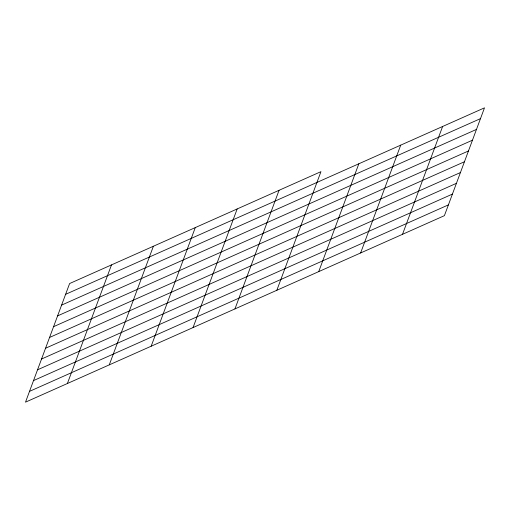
<?xml version="1.0" encoding="UTF-8"?>
<svg xmlns="http://www.w3.org/2000/svg" width="510" height="510" viewBox="0 0 510 510"><rect width="100%" height="100%" fill="white"/><g stroke="black" fill="none" stroke-linecap="round" stroke-linejoin="round"><path stroke-width="0.76" d="M67.39 383.514L111.499 264.9M109.28 364.86L153.389 246.247M151.17 346.214L195.279 227.6M193.06 327.567L237.169 208.953M234.951 308.913L279.059 190.3M276.841 290.266L320.949 171.653L69.609 283.547L25.5 402.161L444.401 215.666L484.5 107.839L65.599 294.334M318.731 271.613L358.83 163.786M360.621 252.966L400.72 145.14M402.511 234.319L442.61 126.486M61.589 305.114L480.49 118.62M57.579 315.894L476.48 129.406M53.569 326.68L472.47 140.186M49.559 337.461L468.46 150.973M45.549 348.247L464.451 161.753M41.539 359.027L460.441 172.539M37.53 369.814L456.431 183.319M33.52 380.594L452.421 194.106M29.51 391.38L448.411 204.886"/></g></svg>
